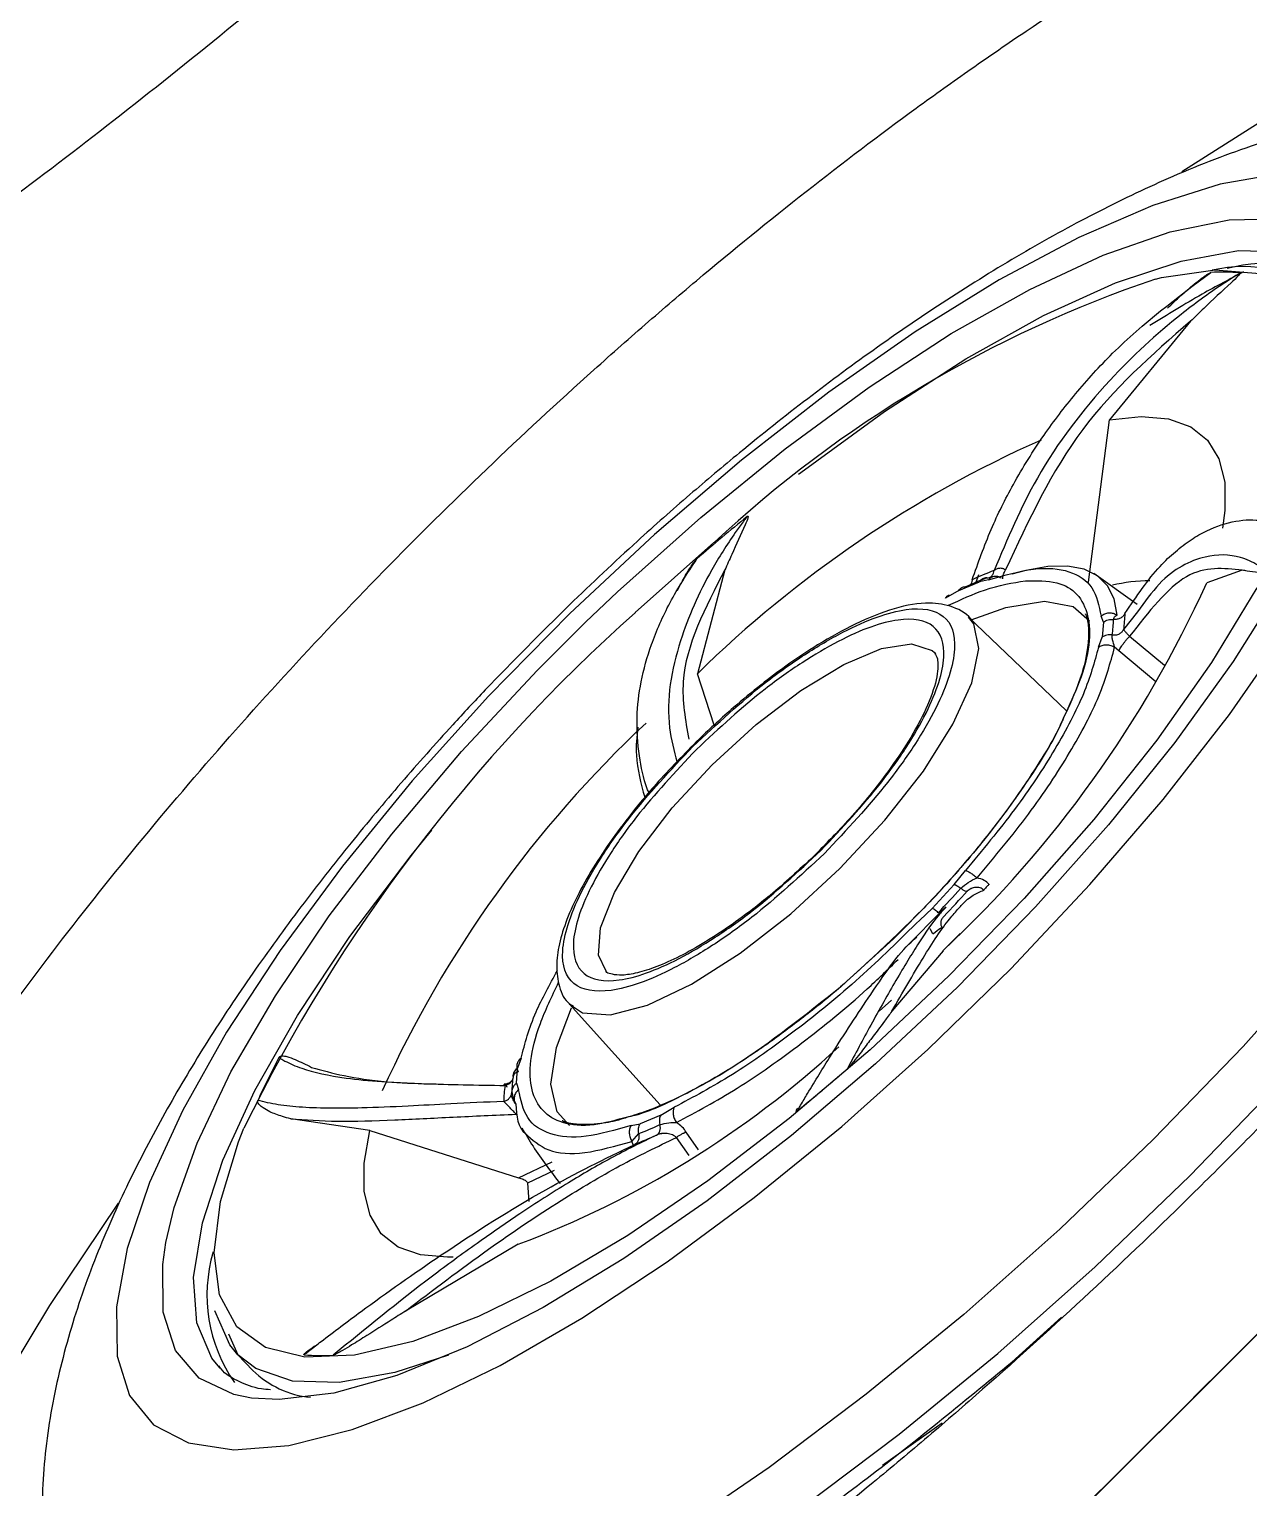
# Model space of a CAD drawing. Header units: inches. Extents: x 2 to 86, y -22 to 129.
# Drawn here: x 74.595 to 75.694, y 18.154 to 19.468 of the extents above; entities that cross this region are included whole.
import ezdxf

# ---------------------------------------------------------------- set-up
doc = ezdxf.new("R2010")
doc.units = ezdxf.units.IN
doc.header["$MEASUREMENT"] = 0
doc.layers.add('1', color=4, linetype='Continuous')
doc.layers.add('BDIM_CYAN', color=4, linetype='Continuous')

# ---------------------------------------------------------------- blocks, each defined once
blk = doc.blocks.new('2020 HS PILLOW')
at = {"layer": '1', "color": 2}
for points, knots in [([(5.8034, -0.0127), (5.5758, -0.0117), (5.1207, -0.0097), (4.4379, -0.0073), (3.7551, -0.0052), (3.0724, -0.0034), (2.3896, -0.0021), (1.7069, -0.001), (1.0241, -0.0003), (0.3414, 0), (-0.3414, 0), (-1.0241, -0.0003), (-1.7069, -0.001), (-2.3896, -0.0021), (-3.0724, -0.0034), (-3.7551, -0.0052), (-4.4379, -0.0073), (-5.1207, -0.0097), (-5.5758, -0.0117), (-5.8034, -0.0127)], [0, 0, 0, 0, 0.058824, 0.117648, 0.176472, 0.235295, 0.294119, 0.352942, 0.411765, 0.470588, 0.529412, 0.588235, 0.647058, 0.705881, 0.764705, 0.823528, 0.882352, 0.941176, 1, 1, 1, 1]), ([(5.8027, -0.0093), (4.0523, -0.005), (0.1838, 0.0045), (-3.6846, -0.0044), (-5.8027, -0.0093)], [0, 0, 0, 0, 0.452479, 1, 1, 1, 1]), ([(-5.1105, -0.9929), (-5.0125, -0.992), (-4.8162, -0.9901), (-4.5213, -0.9874), (-4.2256, -0.9849), (-3.929, -0.9826), (-3.6317, -0.9804), (-3.3335, -0.9784), (-3.0345, -0.9766), (-2.7347, -0.9749), (-2.4341, -0.9734), (-2.1327, -0.9721), (-1.8304, -0.9709), (-1.5274, -0.9699), (-1.2235, -0.9691), (-0.9188, -0.9685), (-0.6132, -0.968), (-0.3069, -0.9677), (0.0908, -0.9676), (0.5785, -0.9679), (1.1551, -0.9689), (1.7288, -0.9705), (2.2996, -0.9727), (2.8674, -0.9755), (3.4323, -0.979), (3.9943, -0.983), (4.5534, -0.9876), (4.9251, -0.9912), (5.1105, -0.9929)], [0, 0, 0, 0, 0.028776, 0.057631, 0.086566, 0.11558, 0.144673, 0.173846, 0.203098, 0.232429, 0.26184, 0.291331, 0.320902, 0.350552, 0.380282, 0.410091, 0.439981, 0.46995, 0.5, 0.556693, 0.613101, 0.669223, 0.725062, 0.780616, 0.835887, 0.890874, 0.945579, 1, 1, 1, 1]), ([(5.1101, -1.4421), (5.0128, -1.4412), (4.8181, -1.4394), (4.5261, -1.4369), (4.2341, -1.4345), (3.9421, -1.4324), (3.6501, -1.4303), (3.3581, -1.4285), (3.0661, -1.4267), (2.7741, -1.4252), (2.4821, -1.4238), (2.1901, -1.4225), (1.8981, -1.4214), (1.606, -1.4205), (1.314, -1.4197), (1.022, -1.4191), (0.73, -1.4186), (0.438, -1.4183), (0.146, -1.4182), (-0.146, -1.4182), (-0.438, -1.4183), (-0.73, -1.4186), (-1.022, -1.4191), (-1.314, -1.4197), (-1.606, -1.4205), (-1.8981, -1.4214), (-2.1901, -1.4225), (-2.4821, -1.4238), (-2.7741, -1.4252), (-3.0661, -1.4267), (-3.3581, -1.4285), (-3.6501, -1.4303), (-3.9421, -1.4324), (-4.2341, -1.4345), (-4.5261, -1.4369), (-4.8181, -1.4394), (-5.0128, -1.4412), (-5.1101, -1.4421)], [0, 0, 0, 0, 0.028576, 0.05715, 0.085725, 0.114298, 0.142871, 0.171443, 0.200015, 0.228587, 0.257158, 0.285728, 0.314298, 0.342868, 0.371438, 0.400008, 0.428577, 0.457146, 0.485715, 0.514285, 0.542854, 0.571423, 0.599992, 0.628562, 0.657132, 0.685702, 0.714272, 0.742842, 0.771413, 0.799985, 0.828557, 0.857129, 0.885702, 0.914275, 0.94285, 0.971424, 1, 1, 1, 1])]:
    blk.add_open_spline(points, degree=3, knots=knots, dxfattribs=at)
blk = doc.blocks.new('2020 RHYTHM')
at = {"layer": 'BDIM_CYAN', "color": 3}
for p, q in [((73.2683, 18.2195), (73.1955, 18.1308)), ((73.1766, 17.9843), (73.1955, 18.1308)), ((72.7681, 17.957), (72.839, 18.0202)), ((72.8489, 17.9954), (72.824, 17.9018)), ((73.0775, 17.9909), (73.075, 17.9841)), ((73.0864, 17.9864), (73.0783, 17.9848)), ((73.0871, 17.9886), (73.0899, 17.9892)), ((73.2204, 17.9643), (73.1812, 17.9923)), ((73.315, 17.9951), (73.2831, 17.9837)), ((73.0597, 17.9769), (73.0476, 17.97)), ((73.0597, 17.9769), (73.0783, 17.9848)), ((73.0686, 17.9807), (73.0691, 17.9811)), ((73.1567, 17.8683), (73.0684, 17.9529)), ((73.1899, 17.9483), (73.1878, 17.9539)), ((73.1899, 17.9483), (73.1887, 17.9347)), ((73.2207, 17.9576), (73.2082, 17.9418)), ((73.1855, 17.9258), (73.1887, 17.9347)), ((73.2136, 17.9357), (73.245, 17.9096)), ((73.0378, 17.9209), (73.0387, 17.9197)), ((73.2039, 17.9224), (73.2001, 17.9258)), ((73.2372, 17.8946), (73.2039, 17.9224)), ((72.8392, 17.8555), (72.824, 17.9018)), ((73.0555, 17.7119), (73.0656, 17.7245)), ((73.0555, 17.7119), (73.0357, 17.6904)), ((73.0479, 17.6917), (73.0099, 17.6534)), ((73.0245, 17.6799), (73.0357, 17.6904)), ((73.0363, 17.6674), (73.0337, 17.6718)), ((73.0007, 17.6629), (72.9583, 17.6244)), ((73.0454, 17.6522), (72.9993, 17.5976)), ((72.7088, 17.604), (72.7905, 17.5133)), ((72.9991, 17.6077), (72.988, 17.5976)), ((72.6652, 17.5553), (72.662, 17.5464)), ((72.6609, 17.5328), (72.662, 17.5464)), ((72.6609, 17.5328), (72.6629, 17.5271)), ((72.5288, 17.4902), (72.4576, 17.5008)), ((72.791, 17.5041), (72.7724, 17.4963)), ((72.791, 17.5041), (72.8031, 17.5111)), ((72.5288, 17.4902), (72.6629, 17.4476)), ((72.7643, 17.4947), (72.7724, 17.4963)), ((72.765, 17.4804), (72.7712, 17.4874)), ((72.789, 17.4874), (72.7918, 17.4873)), ((72.8251, 17.4729), (72.814, 17.4887)), ((72.7669, 17.4761), (72.765, 17.4804)), ((72.8167, 17.4676), (72.8052, 17.4839)), ((72.6629, 17.4476), (72.6932, 17.462)), ((72.6951, 17.4542), (72.671, 17.4426)), ((72.671, 17.4426), (72.672, 17.4262)), ((72.6626, 17.3876), (72.561, 17.3274)), ((73.1075, 17.2815), (73.1521, 17.322)), ((72.4016, 17.307), (72.4098, 17.2881)), ((72.3941, 17.2761), (72.3921, 17.2782)), ((72.4098, 17.2881), (72.4235, 17.274)), ((73.0447, 17.2265), (72.991, 17.1882))]:
    blk.add_line(p, q, dxfattribs=at)
at = {"layer": 'BDIM_CYAN', "color": 3, "flags": 128}
for points in [[(73.9917, 18.5295), (73.9688, 18.5531), (73.9297, 18.5759), (73.8811, 18.5887), (73.8236, 18.5913), (73.7577, 18.5837), (73.6842, 18.5659), (73.6038, 18.5381), (73.5174, 18.5007), (73.4259, 18.454), (73.3303, 18.3985), (73.2607, 18.3543)], [(73.6418, 18.3974), (73.6553, 18.3924), (73.6877, 18.3712), (73.7101, 18.3404), (73.7224, 18.3003), (73.7242, 18.2516), (73.7157, 18.1948), (73.6968, 18.1308), (73.6679, 18.0605), (73.6295, 17.9849), (73.5819, 17.9051), (73.5259, 17.822), (73.4623, 17.7371), (73.392, 17.6513), (73.3159, 17.566), (73.2351, 17.4823), (73.1508, 17.4013), (73.0641, 17.3244)], [(72.9541, 17.4939), (73.0316, 17.5631), (73.1067, 17.6362), (73.1778, 17.7118), (73.2438, 17.7886), (73.3035, 17.8652), (73.3558, 17.9402)], [(73.3486, 18.3524), (73.2952, 18.3432), (73.2345, 18.324), (73.1677, 18.295), (73.0959, 18.2568), (73.0204, 18.2101), (72.9426, 18.1556), (72.8638, 18.0944), (72.7855, 18.0275), (72.709, 17.9562), (72.6358, 17.8817), (72.5671, 17.8053), (72.5041, 17.7285), (72.448, 17.6525), (72.3998, 17.5787), (72.3603, 17.5085), (72.3302, 17.4432), (72.3101, 17.3837), (72.3004, 17.3314), (72.3012, 17.2869), (72.3124, 17.2513), (72.334, 17.225), (72.3654, 17.2086), (72.4063, 17.2023), (72.4557, 17.2064), (72.5129, 17.2206), (72.5768, 17.2447), (72.6462, 17.2784), (72.72, 17.321), (72.7969, 17.3717), (72.8753, 17.4297), (72.9541, 17.4939)], [(73.0947, 17.2893), (73.1825, 17.3673), (73.2679, 17.4492), (73.3497, 17.534), (73.4268, 17.6205), (73.4981, 17.7073), (73.5625, 17.7934), (73.6192, 17.8775), (73.6674, 17.9584), (73.7064, 18.035), (73.7356, 18.1062), (73.7547, 18.171), (73.7634, 18.2285), (73.7615, 18.2779), (73.7491, 18.3185), (73.7477, 18.3212)], [(72.8271, 18.0428), (72.9032, 18.1047), (72.9789, 18.1603), (73.0529, 18.2085), (73.1237, 18.2483), (73.1898, 18.2791), (73.2501, 18.3001), (73.3033, 18.311), (73.3444, 18.312)], [(72.9153, 18.0817), (72.9173, 18.0833), (72.9926, 18.1383), (73.0659, 18.1857), (73.1359, 18.2246), (73.201, 18.2542), (73.2601, 18.2738), (73.3118, 18.2832), (73.3551, 18.282), (73.3892, 18.2703), (73.4014, 18.2616)], [(73.237, 18.2576), (73.2422, 18.2589), (73.2908, 18.266), (73.331, 18.2626)], [(73.3282, 17.9792), (73.2874, 17.9121), (73.2381, 17.842), (73.1814, 17.7706), (73.1186, 17.6992), (73.0508, 17.6295), (72.9797, 17.5629), (72.9067, 17.5009), (72.8334, 17.4447), (72.7613, 17.3955), (72.692, 17.3545), (72.6269, 17.3224), (72.5675, 17.3), (72.5149, 17.2877), (72.4704, 17.2859), (72.4348, 17.2945), (72.409, 17.3133), (72.3935, 17.342), (72.3885, 17.3799), (72.3943, 17.4263), (72.4106, 17.4801), (72.4154, 17.4924)], [(73.4327, 18.2038), (73.428, 18.166), (73.4125, 18.1112), (73.3869, 18.0499), (73.3515, 17.9834), (73.307, 17.9129), (73.2544, 17.8398), (73.1946, 17.7656), (73.1289, 17.6917), (73.0584, 17.6194), (72.9846, 17.5504), (72.9089, 17.4857), (72.8328, 17.4268), (72.7577, 17.3748), (72.6852, 17.3307), (72.6166, 17.2953), (72.5532, 17.2694), (72.4963, 17.2533), (72.4471, 17.2476), (72.4222, 17.249)], [(73.1955, 18.1308), (73.2241, 18.1337), (73.2486, 18.1316), (73.2686, 18.1245), (73.2838, 18.1125), (73.2941, 18.0957), (73.2993, 18.0744), (73.2994, 18.0489), (73.2972, 18.033)], [(72.7232, 17.9482), (72.7521, 17.9757), (72.8271, 18.0428)], [(73.2024, 17.9548), (73.1996, 17.9694), (73.1937, 17.9812), (73.1846, 17.9901), (73.1726, 17.996), (73.1576, 17.9988), (73.14, 17.9984), (73.12, 17.9949), (73.1075, 17.9915)], [(73.0709, 17.9505), (73.1021, 17.9617), (73.1368, 17.9673), (73.1627, 17.9625), (73.1775, 17.9496)], [(72.3451, 17.3891), (72.3525, 17.4207), (72.3731, 17.4789), (72.4037, 17.543), (72.4437, 17.6116), (72.4923, 17.6836), (72.5486, 17.7574), (72.6116, 17.8317), (72.6798, 17.9049), (72.7232, 17.9482)], [(72.7088, 17.604), (72.7206, 17.5963), (72.7457, 17.5945), (72.7791, 17.6032), (72.8188, 17.6222), (72.8627, 17.6501), (72.9082, 17.6855), (72.9525, 17.7263), (72.9931, 17.77), (73.0278, 17.8142), (73.0543, 17.8563), (73.0713, 17.8938), (73.0777, 17.9245), (73.0731, 17.9468), (73.0684, 17.9529)], [(72.7417, 17.6337), (72.7348, 17.6482), (72.7368, 17.6729), (72.7493, 17.7048), (72.7713, 17.7416), (72.8013, 17.7809), (72.8374, 17.8199), (72.877, 17.8561), (72.9174, 17.8869), (72.956, 17.9103), (72.99, 17.9246), (73.0171, 17.9289), (73.0356, 17.9229), (73.0378, 17.9209)], [(72.3921, 17.2782), (72.3866, 17.2851), (72.373, 17.3168), (72.37, 17.3577), (72.3779, 17.4069), (72.3964, 17.4635), (72.4251, 17.5262), (72.4636, 17.5938), (72.5108, 17.6649), (72.5661, 17.7381), (72.5846, 17.761)], [(73.0363, 17.6674), (73.0382, 17.669), (73.04, 17.6704), (73.0417, 17.6716), (73.0432, 17.6726), (73.0443, 17.6732), (73.045, 17.6735), (73.0452, 17.6734), (73.045, 17.6729)], [(72.7088, 17.4948), (72.6978, 17.507), (72.6921, 17.5318), (72.6972, 17.5651), (72.7107, 17.6008)], [(72.6039, 17.376), (72.5989, 17.3759), (72.5745, 17.378), (72.5545, 17.3851), (72.5392, 17.3971), (72.529, 17.4139), (72.5237, 17.4352), (72.5237, 17.4607), (72.5288, 17.4902)], [(72.3021, 17.4247), (72.2402, 17.3326), (72.184, 17.2396), (72.1367, 17.1506), (72.0991, 17.0667), (72.0713, 16.9887), (72.0538, 16.9175), (72.0467, 16.8538), (72.0501, 16.7983), (72.064, 16.7516), (72.0882, 16.7141), (72.107, 16.6966)], [(72.4222, 17.249), (72.4064, 17.2522), (72.375, 17.2671), (72.3537, 17.292), (72.3427, 17.3263), (72.3423, 17.3695), (72.3451, 17.3891)], [(72.4098, 17.2881), (72.4026, 17.2969), (72.3893, 17.3277)], [(73.0641, 17.3244), (72.9763, 17.2524), (72.8886, 17.1864), (72.8022, 17.1274), (72.7183, 17.0762), (72.6382, 17.0335), (72.5628, 16.9999), (72.4934, 16.9758), (72.4308, 16.9616), (72.376, 16.9576), (72.3297, 16.9637), (72.2926, 16.9799), (72.2651, 17.0059), (72.2478, 17.0414), (72.2469, 17.0443)], [(72.3581, 16.9222), (72.3977, 16.9177), (72.4532, 16.9218), (72.5166, 16.9362), (72.5869, 16.9606), (72.6632, 16.9946), (72.7444, 17.0379), (72.8294, 17.0898), (72.9169, 17.1496), (73.0058, 17.2164), (73.0947, 17.2893)], [(72.5998, 17.2877), (72.5515, 17.2721), (72.5012, 17.2631), (72.4591, 17.2642), (72.426, 17.2756), (72.4098, 17.2881)]]:
    blk.add_lwpolyline(points, dxfattribs=at)
at = {"layer": 'BDIM_CYAN', "color": 3}
for centre, radius, start, end in [((73.2967, 18.0961), 0.1678, 84.3888, 93.3439), ((73.3165, 18.1451), 0.1237, 51.58, 103.3484), ((73.3376, 18.1333), 0.1385, 57.1563, 105.1561), ((73.5919, 17.2105), 1.1056, 108.7257, 132.9169), ((73.5645, 17.1463), 1.0579, 114.028, 134.4233), ((74.0916, 16.5462), 1.9332, 129.2373, 130.9918), ((73.2139, 17.6543), 0.358, 111.1468, 114.4675), ((73.2248, 17.6501), 0.3697, 111.1469, 114.4675), ((73.2324, 17.8357), 0.1499, 90.2386, 103.2572), ((72.3293, 18.4166), 1.0474, 313.1293, 335.589), ((73.7669, 16.8326), 1.5039, 131.6152, 153.98), ((73.0897, 17.9529), 0.1094, 351.5632, 358.8844), ((73.0965, 17.9584), 0.113, 351.5633, 358.8844), ((73.4938, 17.093), 1.0474, 133.1293, 155.589), ((72.2639, 18.4247), 1.0719, 316.4746, 318.0729), ((72.2438, 18.4455), 1.1068, 316.4746, 318.0729), ((72.3498, 18.2186), 0.8879, 290.6254, 312.6507), ((73.1066, 17.2065), 0.7465, 152.0852, 155.3943), ((72.7662, 17.5228), 0.1094, 171.5632, 178.8843), ((71.6911, 19.005), 1.9332, 309.2373, 310.9916), ((72.7625, 17.5142), 0.113, 171.5643, 178.8839), ((72.6342, 17.8225), 0.3696, 291.1468, 294.4675), ((72.642, 17.8213), 0.358, 291.1468, 294.4675), ((72.5209, 17.342), 0.1388, 163.7652, 214.6832), ((72.486, 17.4551), 0.1678, 264.3888, 273.3439), ((72.4836, 17.3348), 0.0855, 225.3195, 264.4132)]:
    blk.add_arc(centre, radius, start, end, dxfattribs=at)
for points, knots in [([(71.5382, 18.3484), (71.544, 18.3506), (71.5997, 18.3715), (71.7036, 18.4247), (71.8462, 18.5047), (71.9817, 18.5911), (72.12, 18.6881), (72.2599, 18.7957), (72.3989, 18.9117), (72.5345, 19.0341), (72.6655, 19.1615), (72.802, 19.3046), (72.9405, 19.4626), (73.0747, 19.6319), (73.1925, 19.7973), (73.2951, 19.9597), (73.3823, 20.1197), (73.4465, 20.263), (73.4897, 20.3875), (73.517, 20.4947), (73.5234, 20.5584), (73.5266, 20.5906)], [0, 0, 0, 0, 0.0073901, 0.0713705, 0.1213838, 0.1714028, 0.2224802, 0.2735635, 0.3246409, 0.3757242, 0.4257375, 0.4757565, 0.5397318, 0.6019622, 0.6623234, 0.7226795, 0.7849099, 0.8488903, 0.8989036, 0.9489226, 1, 1, 1, 1]), ([(73.2832, 19.3511), (73.2194, 19.2763), (73.0918, 19.1266), (72.8888, 18.9183), (72.685, 18.7251), (72.4832, 18.5484), (72.2811, 18.385), (72.0814, 18.2371), (71.8865, 18.1057), (71.6967, 17.9909), (71.5144, 17.8947), (71.3415, 17.8177), (71.1789, 17.7605), (71.029, 17.7249), (70.8934, 17.711), (70.7739, 17.7193), (70.6727, 17.7508), (70.5907, 17.8047), (70.5291, 17.8805), (70.4897, 17.9781), (70.4724, 18.0958), (70.4774, 18.232), (70.5057, 18.3857), (70.5556, 18.5542), (70.6285, 18.7359), (70.696, 18.8809), (70.7447, 18.9665), (70.7555, 18.9854)], [0, 0, 0, 0, 0.0456557, 0.0912986, 0.132242, 0.1733219, 0.2142608, 0.2540015, 0.2938701, 0.3336134, 0.3733459, 0.4132021, 0.452938, 0.4933912, 0.5339706, 0.5744259, 0.615493, 0.6566893, 0.6977572, 0.7391581, 0.7806905, 0.8220915, 0.8635974, 0.9052354, 0.946741, 0.9882568, 1, 1, 1, 1]), ([(73.9775, 18.6537), (73.9829, 18.6394), (73.9868, 18.6236), (73.9915, 18.5892), (73.9922, 18.5708), (73.9899, 18.5124), (73.9823, 18.469), (73.9614, 18.3975), (73.9529, 18.3725), (73.9328, 18.321), (73.9213, 18.2945), (73.9019, 18.2535), (73.895, 18.2397), (73.8806, 18.2115), (73.873, 18.1972), (73.8492, 18.154), (73.8321, 18.1247), (73.777, 18.0355), (73.7355, 17.9743), (73.6657, 17.8797), (73.6411, 17.8476), (73.5904, 17.7837), (73.5642, 17.7518), (73.4831, 17.6561), (73.4257, 17.5925), (73.3498, 17.5132), (73.3344, 17.4973), (73.3036, 17.466), (73.288, 17.4505), (73.2412, 17.4044), (73.2097, 17.3741), (73.1459, 17.3147), (73.1137, 17.2856), (73.0648, 17.2426), (73.0484, 17.2284), (73.0155, 17.2003), (72.9989, 17.1864), (72.9165, 17.1183), (72.8512, 17.0677), (72.7543, 16.9976), (72.7222, 16.9752), (72.6742, 16.9431), (72.6582, 16.9327), (72.6266, 16.9125), (72.611, 16.9027), (72.5337, 16.8555), (72.4745, 16.8229), (72.4036, 16.7887), (72.3896, 16.7822), (72.3619, 16.7698), (72.3481, 16.764), (72.3078, 16.7476), (72.2819, 16.7381), (72.2076, 16.7143), (72.1622, 16.7044), (72.1003, 16.6984), (72.0807, 16.6979), (72.0445, 16.7001), (72.0277, 16.7027), (71.9813, 16.715), (71.9557, 16.729), (71.9254, 16.7594), (71.9168, 16.771), (71.9027, 16.7967), (71.8971, 16.8109), (71.8889, 16.842), (71.8862, 16.8589), (71.8845, 16.8863), (71.8843, 16.8957), (71.8847, 16.9153), (71.8853, 16.9255), (71.8901, 16.9774), (71.8999, 17.0232), (71.9234, 17.0979), (71.9327, 17.1238), (71.949, 17.1643), (71.9548, 17.178), (71.9671, 17.2059), (71.9736, 17.22), (72.0077, 17.2912), (72.0402, 17.3505), (72.097, 17.443), (72.1172, 17.4744), (72.1604, 17.5383), (72.183, 17.5704), (72.2538, 17.6668), (72.305, 17.7313), (72.3878, 17.8286), (72.4166, 17.8613), (72.4752, 17.9255), (72.505, 17.9571), (72.5962, 18.0508), (72.6593, 18.1114), (72.741, 18.185), (72.7574, 18.1996), (72.7903, 18.2282), (72.8067, 18.2423), (72.8561, 18.2838), (72.922, 18.3374), (72.9881, 18.3875), (73.0377, 18.4237), (73.0543, 18.4355), (73.0874, 18.4587), (73.104, 18.4701), (73.1861, 18.5252), (73.2499, 18.5643), (73.3426, 18.6158), (73.373, 18.6317), (73.4179, 18.6537), (73.4327, 18.6608), (73.4619, 18.6741), (73.4762, 18.6804), (73.5468, 18.7102), (73.5994, 18.7284), (73.6603, 18.7443), (73.6723, 18.7472), (73.6957, 18.7522), (73.7072, 18.7543), (73.7406, 18.7596), (73.7616, 18.7616), (73.8207, 18.7631), (73.855, 18.7582), (73.8841, 18.7471)], [0, 0, 0, 0, 0.015625, 0.015625, 0.03125, 0.03125, 0.0625, 0.0625, 0.078125, 0.078125, 0.09375, 0.09375, 0.101562, 0.101562, 0.109375, 0.109375, 0.125, 0.125, 0.15625, 0.15625, 0.171875, 0.171875, 0.1875, 0.1875, 0.21875, 0.21875, 0.226562, 0.226562, 0.234375, 0.234375, 0.25, 0.25, 0.265625, 0.265625, 0.273437, 0.273437, 0.28125, 0.28125, 0.3125, 0.3125, 0.328125, 0.328125, 0.335937, 0.335937, 0.34375, 0.34375, 0.375, 0.375, 0.382812, 0.382812, 0.390625, 0.390625, 0.40625, 0.40625, 0.4375, 0.4375, 0.453125, 0.453125, 0.46875, 0.46875, 0.5, 0.5, 0.515625, 0.515625, 0.53125, 0.53125, 0.546875, 0.546875, 0.554687, 0.554687, 0.5625, 0.5625, 0.59375, 0.59375, 0.609375, 0.609375, 0.617187, 0.617187, 0.625, 0.625, 0.65625, 0.65625, 0.671875, 0.671875, 0.6875, 0.6875, 0.71875, 0.71875, 0.734375, 0.734375, 0.75, 0.75, 0.78125, 0.78125, 0.789062, 0.789062, 0.796875, 0.796875, 0.8125, 0.828125, 0.828125, 0.835937, 0.835937, 0.84375, 0.84375, 0.875, 0.875, 0.890625, 0.890625, 0.898437, 0.898437, 0.90625, 0.90625, 0.9375, 0.9375, 0.945312, 0.945312, 0.953125, 0.953125, 0.96875, 0.96875, 1, 1, 1, 1]), ([(73.6252, 18.4016), (73.6196, 18.4032), (73.5982, 18.4096), (73.5532, 18.4145), (73.4862, 18.4144), (73.4091, 18.403), (73.3294, 18.3809), (73.2555, 18.3523), (73.1864, 18.3196), (73.12, 18.2833), (73.0534, 18.2423), (72.9877, 18.1978), (72.9238, 18.1506), (72.8674, 18.1058), (72.8161, 18.0626), (72.7647, 18.0172), (72.729, 17.9832), (72.7087, 17.9639)], [0, 0, 0, 0, 0.020604, 0.080013, 0.146202, 0.234631, 0.32415, 0.407498, 0.480911, 0.553507, 0.626147, 0.6979, 0.765199, 0.831243, 0.879683, 0.931554, 1, 1, 1, 1]), ([(73.0717, 17.9865), (73.0771, 18.0018), (73.0875, 18.0312), (73.1093, 18.0749), (73.1348, 18.1159), (73.165, 18.1553), (73.213, 18.2083), (73.2564, 18.2408), (73.2869, 18.2636)], [0, 0, 0, 0, 0.134858, 0.259599, 0.404069, 0.533562, 0.672142, 1, 1, 1, 1]), ([(73.3131, 18.2631), (73.3124, 18.2627), (73.3106, 18.2615), (73.3051, 18.258), (73.2878, 18.2468), (73.2491, 18.2186), (73.1899, 18.164), (73.1298, 18.0858), (73.1034, 18.0232), (73.0914, 17.9948)], [0, 0, 0, 0, 0.007325, 0.019566, 0.058651, 0.192116, 0.441769, 0.746986, 1, 1, 1, 1]), ([(73.3163, 18.264), (73.304, 18.2576), (73.2766, 18.2433), (73.2477, 18.2254), (73.2319, 18.2156)], [0, 0, 0, 0, 0.453766, 1, 1, 1, 1]), ([(73.2476, 18.2313), (73.2516, 18.2351), (73.2595, 18.2428), (73.2701, 18.2517), (73.278, 18.2579), (73.2826, 18.2612), (73.2851, 18.2628), (73.2864, 18.2635), (73.2868, 18.2636), (73.2869, 18.2636)], [0, 0, 0, 0, 0.308456, 0.610925, 0.79378, 0.89927, 0.957841, 0.989396, 1, 1, 1, 1]), ([(73.3131, 18.2631), (73.3131, 18.2631), (73.3132, 18.2631), (73.3133, 18.2629), (73.3132, 18.2627), (73.313, 18.2624), (73.3125, 18.2616), (73.3098, 18.2587), (73.2988, 18.2483), (73.2843, 18.2351), (73.2723, 18.2234), (73.2683, 18.2195)], [0, 0, 0, 0, 0.0055006, 0.0110552, 0.016084, 0.0215799, 0.030977, 0.0603237, 0.1952739, 0.7306037, 1, 1, 1, 1]), ([(73.2683, 18.2195), (73.2336, 18.1892), (73.1635, 18.1281), (73.1224, 18.0399), (73.1017, 17.9954)], [0, 0, 0, 0, 0.495173, 1, 1, 1, 1]), ([(72.8687, 18.0435), (72.8683, 18.0429), (72.8671, 18.0413), (72.8635, 18.0365), (72.8526, 18.0213), (72.8301, 17.986), (72.8045, 17.927), (72.7938, 17.8682), (72.803, 17.8324), (72.8057, 17.8221)], [0, 0, 0, 0, 0.008421, 0.022494, 0.067431, 0.220882, 0.507917, 0.858835, 1, 1, 1, 1]), ([(72.8687, 18.0435), (72.8688, 18.0436), (72.869, 18.0437), (72.8693, 18.0438), (72.8695, 18.0439), (72.8697, 18.0438), (72.8698, 18.0434), (72.8692, 18.0409), (72.8644, 18.0297), (72.8569, 18.0139), (72.8509, 18), (72.8489, 17.9954)], [0, 0, 0, 0, 0.005486, 0.011027, 0.016042, 0.021524, 0.030897, 0.060168, 0.194769, 0.728714, 1, 1, 1, 1]), ([(73.2094, 17.9562), (73.2197, 17.9714), (73.234, 17.9928), (73.2548, 18.0122), (73.2689, 18.023), (73.2872, 18.0335), (73.3092, 18.0406), (73.3333, 18.0412), (73.3479, 18.0362), (73.3548, 18.0339)], [0, 0, 0, 0, 0.229238, 0.322198, 0.414546, 0.50635, 0.67863, 0.847274, 1, 1, 1, 1]), ([(72.7803, 17.7947), (72.7798, 17.7959), (72.7753, 17.8067), (72.771, 17.8293), (72.7686, 17.8614), (72.7726, 17.895), (72.7823, 17.9296), (72.7985, 17.9668), (72.815, 17.9923), (72.8235, 18.0053)], [0, 0, 0, 0, 0.01671, 0.159996, 0.326221, 0.476782, 0.633983, 0.812233, 1, 1, 1, 1]), ([(72.8061, 17.9768), (72.8081, 17.9808), (72.8114, 17.9873), (72.8162, 17.9954), (72.8195, 18.0004), (72.8215, 18.0032), (72.8227, 18.0047), (72.8233, 18.0052), (72.8235, 18.0053)], [0, 0, 0, 0, 0.4172603, 0.6911807, 0.84919, 0.9369097, 0.984163, 1, 1, 1, 1]), ([(73.315, 17.9951), (73.2983, 17.997), (73.2645, 18.0009), (73.2307, 17.9575), (73.2136, 17.9357)], [0, 0, 0, 0, 0.495173, 1, 1, 1, 1]), ([(73.3357, 17.9952), (73.3354, 17.9954), (73.3347, 17.9959), (73.3326, 17.9975), (73.3257, 18.002), (73.3091, 18.0095), (73.2798, 18.0097), (73.2462, 17.9931), (73.2271, 17.9666), (73.2207, 17.9576)], [0, 0, 0, 0, 0.008123, 0.021698, 0.065042, 0.213052, 0.48991, 0.828387, 1, 1, 1, 1]), ([(72.8489, 17.9954), (72.8312, 17.9617), (72.8043, 17.9106), (72.8132, 17.86), (72.8163, 17.8428)], [0, 0, 0, 0, 0.659469, 1, 1, 1, 1]), ([(73.0503, 17.9636), (73.0615, 17.9687), (73.0877, 17.9806), (73.108, 17.9838), (73.1197, 17.9856)], [0, 0, 0, 0, 0.4264924, 1, 1, 1, 1]), ([(73.0848, 17.9882), (73.0857, 17.9883), (73.0874, 17.9884), (73.0895, 17.99), (73.0909, 17.9922), (73.0912, 17.994), (73.0914, 17.9948)], [0, 0, 0, 0, 0.266689, 0.531115, 0.778754, 1, 1, 1, 1]), ([(73.0864, 17.9864), (73.1006, 17.9905), (73.1292, 17.9987), (73.1605, 17.9956), (73.182, 17.9818), (73.1859, 17.9631), (73.1878, 17.9539)], [0, 0, 0, 0, 0.247012, 0.5, 0.752988, 1, 1, 1, 1]), ([(73.0914, 17.9948), (73.0921, 17.9954), (73.0936, 17.9965), (73.096, 17.9972), (73.0979, 17.9972), (73.0993, 17.9969), (73.1007, 17.9963), (73.1013, 17.9957), (73.1017, 17.9954)], [0, 0, 0, 0, 0.277554, 0.532524, 0.651828, 0.767234, 0.882133, 1, 1, 1, 1]), ([(73.0993, 17.9875), (73.0993, 17.9876), (73.0991, 17.9881), (73.0993, 17.9895), (73.0998, 17.9914), (73.1007, 17.9934), (73.1014, 17.9948), (73.1017, 17.9954)], [0, 0, 0, 0, 0.056919, 0.313248, 0.560102, 0.790455, 1, 1, 1, 1]), ([(73.1197, 17.9856), (73.1297, 17.9857), (73.1582, 17.9858), (73.181, 17.9588), (73.1767, 17.9107), (73.1592, 17.8734), (73.154, 17.8623)], [0, 0, 0, 0, 0.182106, 0.520393, 0.85868, 1, 1, 1, 1]), ([(73.3357, 17.9952), (73.3356, 17.9951), (73.3355, 17.995), (73.3353, 17.9947), (73.3351, 17.9944), (73.3348, 17.9941), (73.3341, 17.9937), (73.3322, 17.993), (73.3268, 17.9931), (73.3211, 17.9943), (73.3165, 17.9949), (73.315, 17.9951)], [0, 0, 0, 0, 0.005501, 0.011055, 0.016084, 0.02158, 0.030977, 0.060324, 0.195274, 0.730604, 1, 1, 1, 1]), ([(73.0476, 17.97), (73.0481, 17.9708), (73.0491, 17.9723), (73.0507, 17.9727), (73.0514, 17.9729)], [0, 0, 0, 0, 0.541155, 1, 1, 1, 1]), ([(72.7087, 17.9639), (72.6832, 17.9386), (72.6473, 17.903), (72.5972, 17.8491), (72.5564, 17.8032), (72.5105, 17.7483), (72.4656, 17.691), (72.4224, 17.6314), (72.382, 17.5706), (72.3453, 17.5092), (72.312, 17.4461), (72.2828, 17.3808), (72.2585, 17.3123), (72.2408, 17.2406), (72.2322, 17.1687), (72.2342, 17.1027), (72.241, 17.0641), (72.2461, 17.0472), (72.2461, 17.047)], [0, 0, 0, 0, 0.086416, 0.121134, 0.178347, 0.236802, 0.298896, 0.36369, 0.429824, 0.497094, 0.5659, 0.638828, 0.713787, 0.790721, 0.867619, 0.937629, 0.999394, 1, 1, 1, 1]), ([(72.82, 17.8363), (72.8417, 17.8565), (72.8751, 17.8875), (72.9213, 17.92), (72.9555, 17.9403), (72.9866, 17.954), (73.0205, 17.9628), (73.0497, 17.9575), (73.0584, 17.932), (73.0521, 17.9007), (73.04, 17.8715), (73.021, 17.8388), (72.9896, 17.7943), (72.9586, 17.7613), (72.9385, 17.7398)], [0, 0, 0, 0, 0.119728, 0.18418, 0.25, 0.31582, 0.380272, 0.5, 0.619728, 0.68418, 0.75, 0.81582, 0.880272, 1, 1, 1, 1]), ([(73.0726, 17.9477), (73.0723, 17.9482), (73.069, 17.9552), (73.0547, 17.9629), (73.0315, 17.967), (73.0025, 17.962), (72.9683, 17.9484), (72.9349, 17.9299), (72.9061, 17.9107), (72.8806, 17.8915), (72.8542, 17.8699), (72.8359, 17.8527), (72.8258, 17.8432)], [0, 0, 0, 0, 0.00799, 0.121942, 0.230086, 0.374322, 0.513288, 0.635308, 0.733649, 0.808974, 0.8938, 1, 1, 1, 1]), ([(72.9353, 17.7425), (72.9543, 17.7628), (72.9836, 17.794), (73.0133, 17.8361), (73.0312, 17.867), (73.0426, 17.8946), (73.0486, 17.9241), (73.0404, 17.9483), (73.0128, 17.9532), (72.9808, 17.945), (72.9514, 17.9319), (72.919, 17.9128), (72.8753, 17.8821), (72.8437, 17.8528), (72.8232, 17.8337)], [0, 0, 0, 0, 0.119728, 0.18418, 0.25, 0.31582, 0.380272, 0.5, 0.619728, 0.68418, 0.75, 0.81582, 0.880272, 1, 1, 1, 1]), ([(73.1739, 17.9557), (73.1739, 17.9558), (73.1736, 17.9563), (73.176, 17.9498), (73.1769, 17.9393), (73.1756, 17.9206), (73.1694, 17.8955), (73.1591, 17.873), (73.1541, 17.8622)], [0, 0, 0, 0, 0.021117, 0.12956, 0.297314, 0.467488, 0.745838, 1, 1, 1, 1]), ([(73.1991, 17.9508), (73.1994, 17.9519), (73.2, 17.9539), (73.2017, 17.9545), (73.2024, 17.9548)], [0, 0, 0, 0, 0.571404, 1, 1, 1, 1]), ([(73.1979, 17.9369), (73.1971, 17.9369), (73.1954, 17.9371), (73.1929, 17.9367), (73.1906, 17.9359), (73.1893, 17.9351), (73.1887, 17.9347)], [0, 0, 0, 0, 0.2572588, 0.5133897, 0.7626027, 1, 1, 1, 1]), ([(73.2001, 17.9258), (73.1998, 17.9266), (73.1995, 17.9278), (73.1989, 17.9298), (73.1983, 17.932), (73.1978, 17.9346), (73.1979, 17.9361), (73.1979, 17.9369)], [0, 0, 0, 0, 0.224307, 0.303573, 0.473827, 0.745729, 1, 1, 1, 1]), ([(73.1979, 17.9369), (73.1991, 17.9368), (73.2014, 17.9367), (73.2045, 17.9378), (73.2069, 17.9395), (73.2078, 17.9411), (73.2082, 17.9418)], [0, 0, 0, 0, 0.266689, 0.531115, 0.778754, 1, 1, 1, 1]), ([(73.2039, 17.9224), (73.2041, 17.9228), (73.2044, 17.9235), (73.2053, 17.9251), (73.2065, 17.927), (73.208, 17.9291), (73.2096, 17.9312), (73.2112, 17.9331), (73.2125, 17.9346), (73.2133, 17.9353), (73.2136, 17.9357)], [0, 0, 0, 0, 0.112211, 0.235183, 0.366441, 0.502102, 0.637431, 0.767756, 0.88937, 1, 1, 1, 1]), ([(73.2082, 17.9418), (73.2084, 17.9415), (73.2086, 17.9411), (73.2096, 17.9399), (73.2107, 17.9387), (73.2116, 17.9377), (73.2126, 17.9366), (73.2133, 17.936), (73.2136, 17.9357)], [0, 0, 0, 0, 0.2775578, 0.5325236, 0.6518255, 0.7672317, 0.8821311, 1, 1, 1, 1]), ([(73.038, 17.92), (73.0389, 17.9189), (73.041, 17.9162), (73.0412, 17.9004), (73.033, 17.8752), (73.0182, 17.8465), (73.0004, 17.8195), (72.9822, 17.7956), (72.9595, 17.7684), (72.9406, 17.7493), (72.9286, 17.7371)], [0, 0, 0, 0, 0.111358, 0.258362, 0.407277, 0.546707, 0.664626, 0.757015, 0.845568, 1, 1, 1, 1]), ([(73.1855, 17.9258), (73.1818, 17.9123), (73.1743, 17.8849), (73.1477, 17.8345), (73.1119, 17.7802), (73.0809, 17.7429), (73.0656, 17.7245)], [0, 0, 0, 0, 0.247011, 0.5, 0.752989, 1, 1, 1, 1]), ([(73.0761, 17.7178), (73.0921, 17.737), (73.1242, 17.7756), (73.161, 17.8314), (73.1884, 17.8833), (73.1962, 17.9116), (73.2001, 17.9258)], [0, 0, 0, 0, 0.25, 0.5, 0.75, 1, 1, 1, 1]), ([(72.7703, 17.8537), (72.7694, 17.8452), (72.7674, 17.8238), (72.7732, 17.803), (72.7766, 17.7905)], [0, 0, 0, 0, 0.396085, 1, 1, 1, 1]), ([(73.154, 17.8623), (73.1527, 17.8593), (73.1455, 17.8422), (73.1228, 17.8061), (73.0869, 17.7566), (73.0319, 17.6917), (72.9841, 17.6479), (72.953, 17.6194)], [0, 0, 0, 0, 0.043709, 0.243009, 0.442308, 0.637466, 1, 1, 1, 1]), ([(73.1541, 17.8622), (73.1536, 17.8609), (73.1475, 17.8465), (73.1294, 17.8168), (73.1027, 17.778), (73.077, 17.7453), (73.0517, 17.7158), (73.0267, 17.6887), (73.0087, 17.6708), (73.0007, 17.6629)], [0, 0, 0, 0, 0.022843, 0.255096, 0.450832, 0.603012, 0.729937, 0.879544, 1, 1, 1, 1]), ([(72.8258, 17.8432), (72.8124, 17.8297), (72.7938, 17.8109), (72.7698, 17.7826), (72.7516, 17.7594), (72.7335, 17.733), (72.7185, 17.7074), (72.707, 17.6831), (72.6997, 17.6608), (72.6964, 17.6404), (72.6984, 17.6221), (72.7036, 17.6077), (72.7105, 17.6033), (72.7123, 17.6022)], [0, 0, 0, 0, 0.146722, 0.204078, 0.297499, 0.390726, 0.487108, 0.583613, 0.679419, 0.774564, 0.870155, 0.96786, 1, 1, 1, 1]), ([(72.9385, 17.7398), (72.9168, 17.7197), (72.8834, 17.6887), (72.8372, 17.6561), (72.803, 17.6359), (72.7718, 17.6221), (72.7379, 17.6134), (72.7088, 17.6187), (72.7001, 17.6442), (72.7064, 17.6754), (72.7185, 17.7046), (72.7375, 17.7373), (72.7689, 17.7819), (72.7998, 17.8149), (72.82, 17.8363)], [0, 0, 0, 0, 0.1197284, 0.1841803, 0.25, 0.3158197, 0.3802716, 0.5, 0.6197284, 0.6841803, 0.75, 0.8158197, 0.8802716, 1, 1, 1, 1]), ([(72.8232, 17.8337), (72.8042, 17.8134), (72.7749, 17.7822), (72.7452, 17.7401), (72.7273, 17.7092), (72.7158, 17.6816), (72.7099, 17.6521), (72.7181, 17.6279), (72.7457, 17.6229), (72.7777, 17.6312), (72.8071, 17.6442), (72.8395, 17.6633), (72.8831, 17.6941), (72.9147, 17.7234), (72.9353, 17.7425)], [0, 0, 0, 0, 0.119728, 0.18418, 0.25, 0.31582, 0.380272, 0.5, 0.619728, 0.68418, 0.75, 0.81582, 0.880272, 1, 1, 1, 1]), ([(72.9286, 17.7371), (72.9157, 17.7251), (72.8977, 17.7084), (72.8708, 17.6871), (72.8491, 17.6713), (72.825, 17.656), (72.8025, 17.644), (72.7824, 17.6356), (72.7658, 17.631), (72.7532, 17.6297), (72.745, 17.6315), (72.7425, 17.6322), (72.7417, 17.6337), (72.7417, 17.6338)], [0, 0, 0, 0, 0.157671, 0.219206, 0.318911, 0.417576, 0.518277, 0.617227, 0.712902, 0.804855, 0.895748, 0.996987, 1, 1, 1, 1]), ([(73.0614, 17.7084), (73.0636, 17.7104), (73.0681, 17.7143), (73.0734, 17.7166), (73.0761, 17.7178)], [0, 0, 0, 0, 0.490746, 1, 1, 1, 1]), ([(73.0822, 17.7068), (73.0817, 17.7072), (73.0806, 17.7081), (73.0781, 17.7092), (73.0746, 17.7095), (73.0706, 17.7086), (73.0684, 17.7068), (73.0673, 17.7059)], [0, 0, 0, 0, 0.111418, 0.230072, 0.482003, 0.743082, 1, 1, 1, 1]), ([(73.0869, 17.712), (73.0855, 17.7133), (73.0824, 17.7162), (73.0784, 17.7172), (73.0761, 17.7178)], [0, 0, 0, 0, 0.4591041, 1, 1, 1, 1]), ([(73.0869, 17.712), (73.0863, 17.7114), (73.0851, 17.7102), (73.0836, 17.7087), (73.0826, 17.7075), (73.0823, 17.707), (73.0822, 17.7068)], [0, 0, 0, 0, 0.245337, 0.5, 0.754663, 1, 1, 1, 1]), ([(73.0596, 17.6905), (73.0606, 17.6916), (73.0651, 17.697), (73.0726, 17.7028), (73.079, 17.7055), (73.0822, 17.7068)], [0, 0, 0, 0, 0.113098, 0.560175, 1, 1, 1, 1]), ([(73.0665, 17.7055), (73.0673, 17.7061), (73.0688, 17.7074), (73.0706, 17.7082), (73.0715, 17.7086)], [0, 0, 0, 0, 0.49537, 1, 1, 1, 1]), ([(73.0482, 17.6914), (73.0459, 17.6891), (73.0384, 17.6815), (73.0238, 17.6601), (73.0035, 17.6268), (72.9817, 17.588), (72.9663, 17.5592), (72.9592, 17.5459)], [0, 0, 0, 0, 0.099951, 0.327401, 0.564129, 0.798524, 1, 1, 1, 1]), ([(72.9993, 17.5976), (73.009, 17.6144), (73.0281, 17.6477), (73.0472, 17.6766), (73.0569, 17.6874), (73.0596, 17.6905)], [0, 0, 0, 0, 0.420388, 0.835206, 1, 1, 1, 1]), ([(73.0463, 17.6833), (73.0456, 17.6825), (73.0443, 17.6811), (73.0434, 17.6786), (73.0433, 17.6767), (73.0435, 17.6752), (73.0441, 17.6739), (73.0447, 17.6732), (73.045, 17.6729)], [0, 0, 0, 0, 0.27767, 0.532627, 0.651875, 0.767289, 0.882123, 1, 1, 1, 1]), ([(73.0245, 17.6799), (73.0066, 17.6624), (72.9704, 17.6267), (72.9125, 17.5794), (72.8552, 17.5389), (72.8204, 17.5203), (72.8031, 17.5111)], [0, 0, 0, 0, 0.247011, 0.5, 0.752989, 1, 1, 1, 1]), ([(72.914, 17.5077), (72.9143, 17.5084), (72.9154, 17.5101), (72.9185, 17.5154), (72.9283, 17.5318), (72.9502, 17.5677), (72.9835, 17.618), (73.0088, 17.6545), (73.0208, 17.6635), (73.0218, 17.6643)], [0, 0, 0, 0, 0.0094475, 0.0252365, 0.0756528, 0.2478169, 0.5698527, 0.963562, 1, 1, 1, 1]), ([(73.0607, 17.6678), (73.0599, 17.667), (73.0557, 17.6625), (73.0512, 17.6581), (73.0475, 17.6545)], [0, 0, 0, 0, 0.168789, 1, 1, 1, 1]), ([(72.8051, 17.4974), (72.8231, 17.507), (72.8592, 17.5262), (72.918, 17.5681), (72.9677, 17.6081), (72.9957, 17.6354), (73.005, 17.6444)], [0, 0, 0, 0, 0.286296, 0.572593, 0.858889, 1, 1, 1, 1]), ([(72.6652, 17.5553), (72.6686, 17.5686), (72.6747, 17.5922), (72.6909, 17.6216), (72.6979, 17.6344)], [0, 0, 0, 0, 0.56796, 1, 1, 1, 1]), ([(72.76, 17.502), (72.7499, 17.4993), (72.7274, 17.4932), (72.6935, 17.4965), (72.6693, 17.5218), (72.6745, 17.5719), (72.6929, 17.6111), (72.699, 17.6239)], [0, 0, 0, 0, 0.12471, 0.280569, 0.570098, 0.859627, 1, 1, 1, 1]), ([(72.953, 17.6194), (72.9211, 17.594), (72.872, 17.555), (72.8108, 17.5211), (72.7773, 17.5056), (72.7626, 17.5025), (72.76, 17.502)], [0, 0, 0, 0, 0.45309, 0.696997, 0.946079, 1, 1, 1, 1]), ([(72.9583, 17.6244), (72.956, 17.6223), (72.9473, 17.6143), (72.9276, 17.5985), (72.8996, 17.5767), (72.8674, 17.5544), (72.8359, 17.535), (72.806, 17.5192), (72.7805, 17.508), (72.7662, 17.5037), (72.7601, 17.5018)], [0, 0, 0, 0, 0.032974, 0.124943, 0.275182, 0.425769, 0.581449, 0.736376, 0.88696, 1, 1, 1, 1]), ([(72.9993, 17.5976), (72.9971, 17.5947), (72.9911, 17.5866), (72.9819, 17.5744), (72.9731, 17.5627), (72.9664, 17.5542), (72.9624, 17.5489), (72.9595, 17.5462), (72.9592, 17.5459)], [0, 0, 0, 0, 0.191782, 0.518998, 0.728969, 0.85611, 0.98384, 1, 1, 1, 1]), ([(72.447, 17.556), (72.4471, 17.5561), (72.4471, 17.5562), (72.4474, 17.5565), (72.4477, 17.5568), (72.448, 17.557), (72.4487, 17.5573), (72.4511, 17.5576), (72.458, 17.5559), (72.4664, 17.552), (72.4738, 17.5484), (72.4763, 17.5471)], [0, 0, 0, 0, 0.005501, 0.011055, 0.016084, 0.02158, 0.030977, 0.060324, 0.195274, 0.730604, 1, 1, 1, 1]), ([(72.447, 17.556), (72.4472, 17.5559), (72.4478, 17.5555), (72.4495, 17.5544), (72.4552, 17.5511), (72.4712, 17.5442), (72.5081, 17.536), (72.5696, 17.5321), (72.6254, 17.5312), (72.6507, 17.5308)], [0, 0, 0, 0, 0.007325, 0.019566, 0.05865, 0.192116, 0.441769, 0.746986, 1, 1, 1, 1]), ([(72.4763, 17.5471), (72.495, 17.5419), (72.5225, 17.5341), (72.5775, 17.5325), (72.5953, 17.532)], [0, 0, 0, 0, 0.676419, 1, 1, 1, 1]), ([(72.658, 17.5388), (72.6579, 17.5378), (72.6576, 17.5358), (72.6559, 17.5333), (72.6535, 17.5316), (72.6516, 17.531), (72.6507, 17.5308)], [0, 0, 0, 0, 0.266689, 0.531115, 0.778754, 1, 1, 1, 1]), ([(72.658, 17.5388), (72.6581, 17.5395), (72.6582, 17.541), (72.659, 17.5431), (72.6603, 17.5449), (72.6614, 17.5459), (72.662, 17.5464)], [0, 0, 0, 0, 0.257259, 0.51339, 0.762603, 1, 1, 1, 1]), ([(72.6626, 17.543), (72.6622, 17.5428), (72.6617, 17.5425), (72.6606, 17.5422), (72.6596, 17.5417), (72.6585, 17.5407), (72.6582, 17.5394), (72.658, 17.5388)], [0, 0, 0, 0, 0.224307, 0.303573, 0.473827, 0.745729, 1, 1, 1, 1]), ([(72.6578, 17.5372), (72.6575, 17.5365), (72.657, 17.5351), (72.6548, 17.5332), (72.6523, 17.5321), (72.6507, 17.532), (72.6499, 17.532)], [0, 0, 0, 0, 0.278367, 0.540106, 0.781249, 1, 1, 1, 1]), ([(72.6507, 17.5308), (72.6505, 17.5312), (72.6499, 17.5319), (72.6499, 17.5321), (72.6504, 17.5317), (72.6509, 17.5312), (72.6516, 17.5305), (72.6522, 17.5298), (72.6525, 17.5295)], [0, 0, 0, 0, 0.277558, 0.532524, 0.651825, 0.767232, 0.882131, 1, 1, 1, 1]), ([(72.6568, 17.5249), (72.6572, 17.5231), (72.6578, 17.5199), (72.6595, 17.5157), (72.6603, 17.514)], [0, 0, 0, 0, 0.571399, 1, 1, 1, 1]), ([(72.7643, 17.4947), (72.7502, 17.4906), (72.7215, 17.4824), (72.6902, 17.4855), (72.6687, 17.4992), (72.6649, 17.5179), (72.6629, 17.5271)], [0, 0, 0, 0, 0.247011, 0.5, 0.752989, 1, 1, 1, 1]), ([(72.4576, 17.5008), (72.455, 17.5014), (72.4481, 17.5032), (72.4398, 17.5064), (72.4333, 17.51), (72.4299, 17.5127), (72.4284, 17.5146), (72.4278, 17.5159), (72.4277, 17.5167), (72.4279, 17.5172), (72.4279, 17.5173)], [0, 0, 0, 0, 0.191801, 0.519634, 0.729787, 0.856818, 0.93009, 0.970764, 0.992671, 1, 1, 1, 1]), ([(72.6495, 17.5164), (72.6333, 17.5157), (72.6031, 17.5143), (72.56, 17.5119), (72.5243, 17.5104), (72.4928, 17.51), (72.4675, 17.5109), (72.4449, 17.5132), (72.4337, 17.5159), (72.4279, 17.5173)], [0, 0, 0, 0, 0.154271, 0.288952, 0.454424, 0.575072, 0.714225, 0.852753, 1, 1, 1, 1]), ([(72.6608, 17.5049), (72.6603, 17.5054), (72.6593, 17.5064), (72.6571, 17.5087), (72.6544, 17.5115), (72.6515, 17.5144), (72.6502, 17.5157), (72.6495, 17.5164)], [0, 0, 0, 0, 0.111467, 0.230181, 0.482258, 0.743371, 1, 1, 1, 1]), ([(72.6598, 17.5143), (72.6596, 17.5147), (72.6585, 17.5169), (72.657, 17.5201), (72.6565, 17.5215), (72.6563, 17.5221)], [0, 0, 0, 0, 0.119432, 0.576625, 1, 1, 1, 1]), ([(72.6603, 17.514), (72.6611, 17.5032), (72.662, 17.4924), (72.669, 17.4875), (72.669, 17.4875)], [0, 0, 0, 0, 0.999829, 1, 1, 1, 1]), ([(72.4576, 17.5008), (72.4708, 17.4998), (72.4966, 17.4979), (72.5477, 17.4993), (72.6022, 17.5023), (72.6415, 17.504), (72.6608, 17.5049)], [0, 0, 0, 0, 0.280747, 0.545552, 0.776817, 1, 1, 1, 1]), ([(72.7601, 17.5018), (72.7586, 17.5013), (72.7501, 17.4985), (72.7384, 17.4965), (72.7239, 17.4951), (72.7124, 17.4959), (72.7052, 17.4974), (72.7015, 17.4993), (72.7022, 17.4989), (72.7023, 17.4989)], [0, 0, 0, 0, 0.056, 0.299224, 0.477415, 0.707499, 0.886242, 0.998989, 1, 1, 1, 1]), ([(72.914, 17.5077), (72.9139, 17.5076), (72.9137, 17.5075), (72.9134, 17.5073), (72.9132, 17.5073), (72.9131, 17.5073), (72.9131, 17.5077), (72.9135, 17.5086), (72.9142, 17.5096), (72.9146, 17.5102)], [0, 0, 0, 0, 0.0530205, 0.1065616, 0.1550336, 0.2080089, 0.2985873, 0.5814606, 1, 1, 1, 1]), ([(72.7873, 17.4861), (72.7735, 17.4793), (72.747, 17.4663), (72.7058, 17.4422), (72.6655, 17.4164), (72.6245, 17.388), (72.5666, 17.3455), (72.525, 17.3115), (72.4958, 17.2876)], [0, 0, 0, 0, 0.135552, 0.260798, 0.405842, 0.535564, 0.673856, 1, 1, 1, 1]), ([(72.6659, 17.4925), (72.6692, 17.4869), (72.6795, 17.4694), (72.6919, 17.4533), (72.7004, 17.4423)], [0, 0, 0, 0, 0.316676, 1, 1, 1, 1]), ([(72.669, 17.4875), (72.6753, 17.4818), (72.6877, 17.4703), (72.7208, 17.4678), (72.7503, 17.4762), (72.765, 17.4804)], [0, 0, 0, 0, 0.333295, 0.666648, 1, 1, 1, 1]), ([(72.7712, 17.4874), (72.7713, 17.4863), (72.7716, 17.4841), (72.7708, 17.4812), (72.7695, 17.4789), (72.7682, 17.4781), (72.7676, 17.4777)], [0, 0, 0, 0, 0.266689, 0.531115, 0.778754, 1, 1, 1, 1]), ([(72.8052, 17.4839), (72.8047, 17.4844), (72.8036, 17.4853), (72.8008, 17.4867), (72.7967, 17.4876), (72.7917, 17.4876), (72.7888, 17.4866), (72.7873, 17.4861)], [0, 0, 0, 0, 0.111469, 0.230184, 0.482261, 0.743373, 1, 1, 1, 1]), ([(72.7903, 17.4955), (72.7929, 17.4962), (72.7975, 17.4975), (72.8028, 17.4974), (72.8051, 17.4974)], [0, 0, 0, 0, 0.571403, 1, 1, 1, 1]), ([(72.814, 17.4887), (72.8129, 17.4903), (72.8105, 17.4937), (72.807, 17.4961), (72.8051, 17.4974)], [0, 0, 0, 0, 0.459354, 1, 1, 1, 1]), ([(72.814, 17.4887), (72.8134, 17.4884), (72.812, 17.4879), (72.8097, 17.4868), (72.8073, 17.4854), (72.8059, 17.4844), (72.8052, 17.4839)], [0, 0, 0, 0, 0.245337, 0.5, 0.754663, 1, 1, 1, 1]), ([(72.4696, 17.2881), (72.4702, 17.2886), (72.4719, 17.2899), (72.477, 17.2939), (72.4931, 17.3063), (72.5312, 17.335), (72.5979, 17.382), (72.6816, 17.4358), (72.7408, 17.4647), (72.7676, 17.4777)], [0, 0, 0, 0, 0.007325, 0.019566, 0.058651, 0.192116, 0.441769, 0.746986, 1, 1, 1, 1]), ([(72.561, 17.3274), (72.5857, 17.3463), (72.6311, 17.3809), (72.6967, 17.4249), (72.7535, 17.459), (72.7881, 17.4757), (72.8052, 17.4839)], [0, 0, 0, 0, 0.317509, 0.5834805, 0.7948327, 1, 1, 1, 1]), ([(72.6629, 17.4476), (72.6643, 17.4472), (72.6672, 17.4463), (72.6699, 17.4446), (72.671, 17.4433), (72.671, 17.4428), (72.671, 17.4426)], [0, 0, 0, 0, 0.355757, 0.72292, 0.91627, 1, 1, 1, 1]), ([(72.561, 17.3274), (72.5567, 17.3247), (72.5449, 17.3172), (72.5286, 17.3069), (72.5142, 17.2979), (72.5054, 17.2926), (72.5004, 17.2897), (72.4977, 17.2883), (72.4963, 17.2877), (72.4959, 17.2876), (72.4958, 17.2876)], [0, 0, 0, 0, 0.191797, 0.519572, 0.729704, 0.856737, 0.930022, 0.970712, 0.992634, 1, 1, 1, 1]), ([(72.4696, 17.2881), (72.4696, 17.2881), (72.4695, 17.2881), (72.4694, 17.2883), (72.4695, 17.2884), (72.4697, 17.2887), (72.4704, 17.2894), (72.4735, 17.2919), (72.4772, 17.2947), (72.4805, 17.2967), (72.4814, 17.2972)], [0, 0, 0, 0, 0.0228, 0.045823, 0.066667, 0.089447, 0.128397, 0.250037, 0.809396, 1, 1, 1, 1]), ([(72.4392, 17.2565), (72.4364, 17.2567), (72.4251, 17.2576), (72.4101, 17.2642), (72.3976, 17.2705), (72.3935, 17.2773), (72.393, 17.2782)], [0, 0, 0, 0, 0.120817, 0.502117, 0.929385, 1, 1, 1, 1]), ([(72.6766, 16.99), (72.6821, 16.9923), (72.7084, 17.003), (72.7614, 17.0333), (72.8532, 17.088), (72.97, 17.1685), (73.0626, 17.2446), (73.1075, 17.2815)], [0, 0, 0, 0, 0.044867, 0.211626, 0.378419, 0.698247, 1, 1, 1, 1])]:
    blk.add_open_spline(points, degree=3, knots=knots, dxfattribs=at)
for points in [[(73.0717, 17.9865), (73.0715, 17.9856), (73.0713, 17.9837), (73.0699, 17.9816), (73.068, 17.9803), (73.0665, 17.9802), (73.0657, 17.9802)], [(73.0848, 17.9882), (73.0841, 17.9882), (73.0829, 17.9882), (73.0811, 17.9875), (73.0795, 17.9864), (73.0787, 17.9853), (73.0783, 17.9848)], [(73.0864, 17.9864), (73.0871, 17.9872), (73.0885, 17.9889), (73.0914, 17.99), (73.0946, 17.99), (73.0966, 17.9889), (73.0977, 17.9883)], [(73.0597, 17.9769), (73.06, 17.9775), (73.0607, 17.9785), (73.0622, 17.9796), (73.0638, 17.9802), (73.0651, 17.9802), (73.0657, 17.9802)], [(73.1878, 17.9539), (73.1888, 17.9546), (73.191, 17.9561), (73.1949, 17.9569), (73.1989, 17.9566), (73.2012, 17.9554), (73.2024, 17.9548)], [(73.1899, 17.9483), (73.1905, 17.9487), (73.1918, 17.9496), (73.1942, 17.9505), (73.1966, 17.9509), (73.1983, 17.9508), (73.1991, 17.9508)], [(73.2094, 17.9562), (73.2089, 17.9553), (73.2079, 17.9536), (73.2054, 17.9518), (73.2023, 17.9507), (73.2002, 17.9508), (73.1991, 17.9508)], [(73.1855, 17.9258), (73.1866, 17.9264), (73.1887, 17.9276), (73.1927, 17.9281), (73.1966, 17.9276), (73.1989, 17.9264), (73.2001, 17.9258)], [(73.0656, 17.7245), (73.0662, 17.7243), (73.0674, 17.724), (73.0701, 17.7225), (73.0732, 17.7204), (73.0751, 17.7186), (73.0761, 17.7178)], [(73.0555, 17.7119), (73.0559, 17.7118), (73.0566, 17.7116), (73.058, 17.7108), (73.0596, 17.7098), (73.0608, 17.7089), (73.0614, 17.7084)], [(73.0673, 17.7059), (73.0671, 17.7058), (73.0669, 17.7054), (73.0656, 17.7058), (73.0637, 17.7068), (73.0622, 17.7079), (73.0614, 17.7084)], [(73.0411, 17.6865), (73.0406, 17.687), (73.0394, 17.6879), (73.0379, 17.6891), (73.0366, 17.69), (73.036, 17.6903), (73.0357, 17.6904)], [(72.6652, 17.5553), (72.6643, 17.5545), (72.6625, 17.5529), (72.6612, 17.5497), (72.6611, 17.5462), (72.6621, 17.5441), (72.6626, 17.543)], [(72.6495, 17.5164), (72.6505, 17.5167), (72.6525, 17.5174), (72.6549, 17.5194), (72.6565, 17.522), (72.6567, 17.5239), (72.6568, 17.5249)], [(72.6609, 17.5328), (72.6603, 17.5323), (72.6591, 17.5312), (72.6578, 17.5293), (72.657, 17.5271), (72.6569, 17.5256), (72.6568, 17.5249)], [(72.6629, 17.5271), (72.662, 17.5262), (72.6602, 17.5245), (72.6589, 17.521), (72.6588, 17.5173), (72.6598, 17.5151), (72.6603, 17.514)], [(72.791, 17.5041), (72.7908, 17.5035), (72.7902, 17.5023), (72.7898, 17.5002), (72.7898, 17.4979), (72.7901, 17.4963), (72.7903, 17.4955)], [(72.8031, 17.5111), (72.8028, 17.5101), (72.802, 17.5082), (72.8021, 17.5046), (72.8031, 17.5008), (72.8044, 17.4985), (72.8051, 17.4974)], [(72.7643, 17.4947), (72.7638, 17.4937), (72.7628, 17.4916), (72.7625, 17.4878), (72.7631, 17.4839), (72.7644, 17.4816), (72.765, 17.4804)], [(72.7712, 17.4874), (72.771, 17.4883), (72.7708, 17.4899), (72.7709, 17.4922), (72.7714, 17.4944), (72.7721, 17.4957), (72.7724, 17.4963)], [(72.7873, 17.4861), (72.7879, 17.4865), (72.7892, 17.4873), (72.7904, 17.4896), (72.7908, 17.4924), (72.7905, 17.4945), (72.7903, 17.4955)]]:
    blk.add_open_spline(points, degree=3, dxfattribs=at)
at = {"layer": '1', "color": 3, "xscale": -1, "rotation": 45.00000000000001}
blk.add_blockref('2020 HS PILLOW', (71.8556, 15.8359), dxfattribs=at)

msp = doc.modelspace()

# ---------------------------------------------------------------- block references
msp.add_blockref('2020 RHYTHM', (2.3733, 0.9854))

doc.saveas('drawing.dxf')
